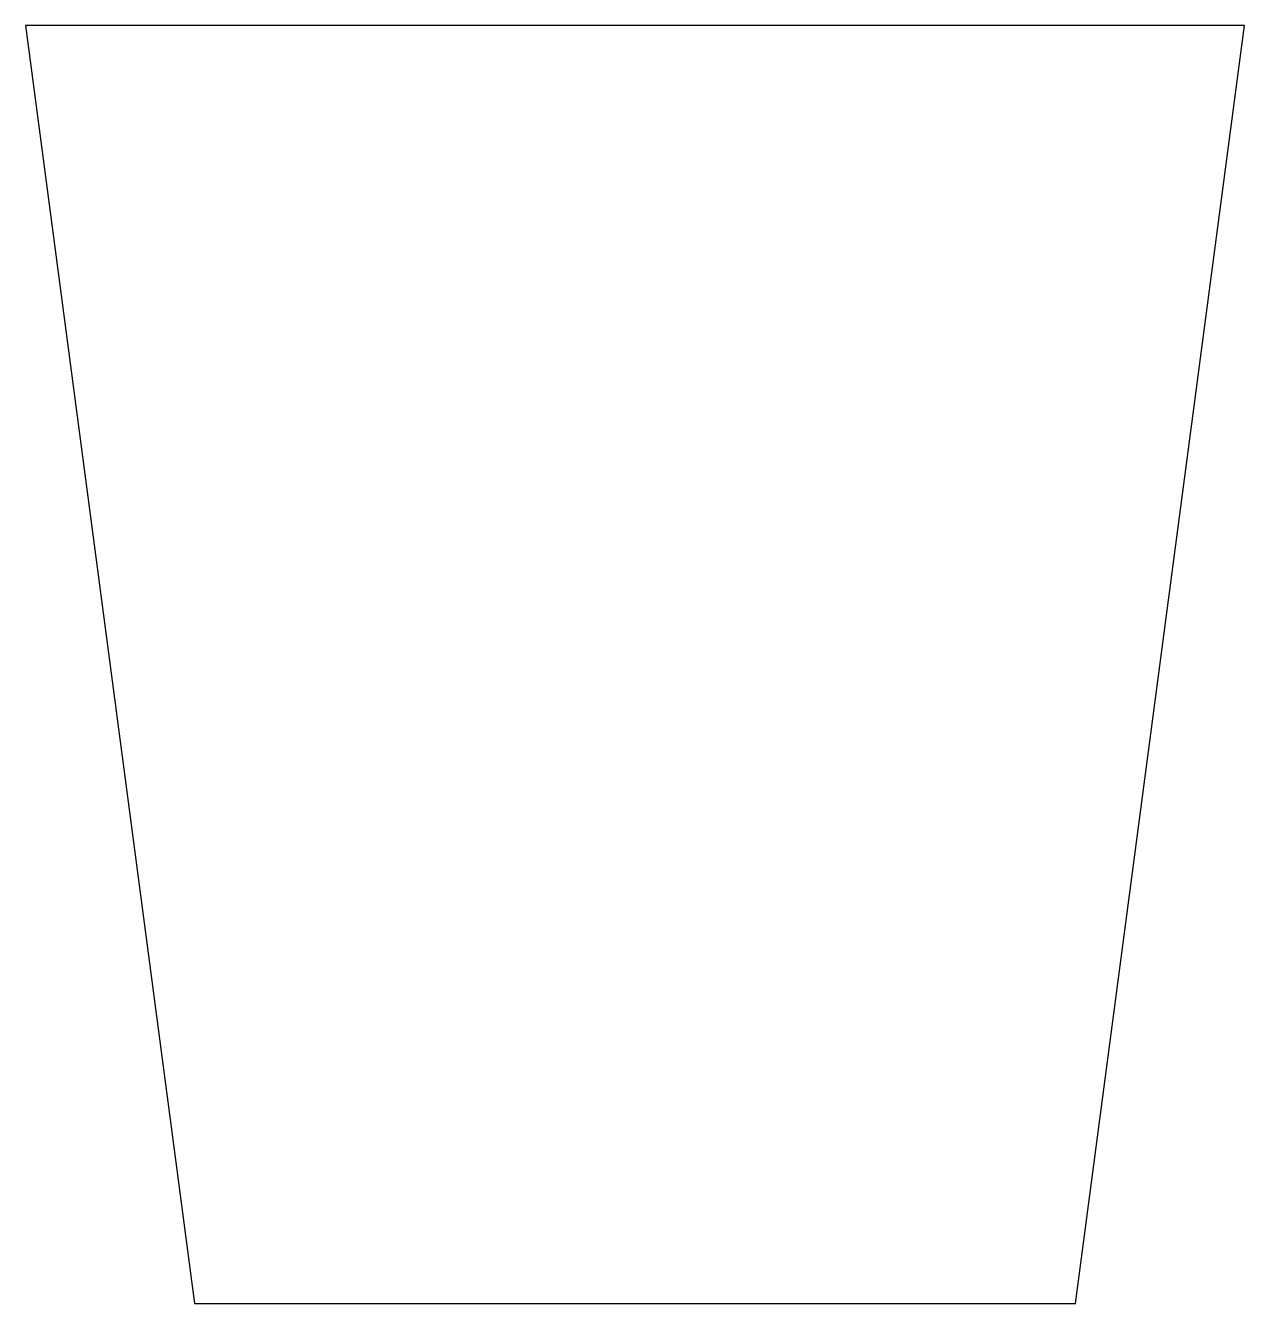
# Model space of a CAD drawing. Header units: metres. Extents: x -42.7 to 42.7, y 0 to 89.5.
import ezdxf

# ---------------------------------------------------------------- set-up
doc = ezdxf.new("R2010")
doc.units = ezdxf.units.M

msp = doc.modelspace()

# ---------------------------------------------------------------- linework, layer by layer
for p, q in [((42.66, 89.485), (-42.66, 89.485)), ((-42.66, 89.485), (-30.8333, 0)), ((30.8333, 0), (42.66, 89.485)), ((-30.8333, 0), (30.8333, 0))]:
    msp.add_line(p, q)

doc.saveas('drawing.dxf')
